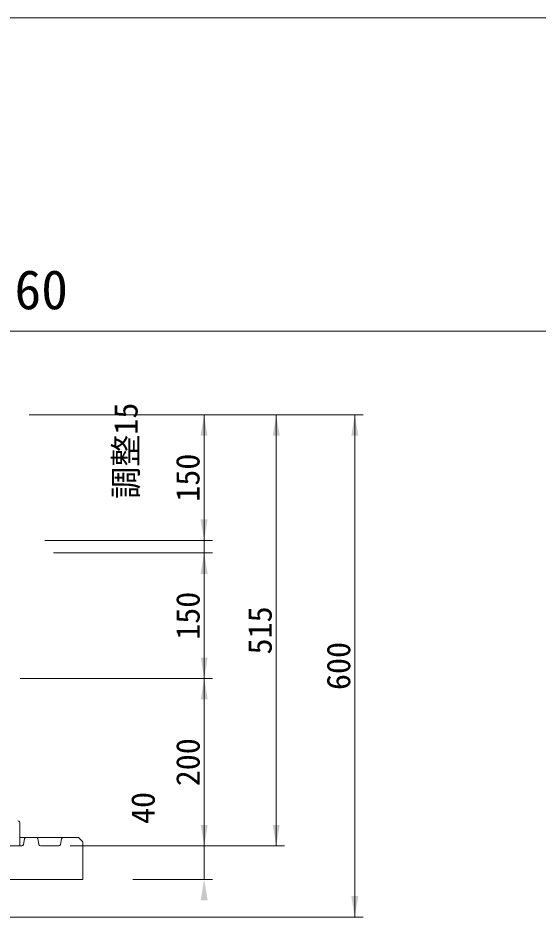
# Model space of a CAD drawing. Units: millimetres, scale not verified. Extents: x -6861 to 6861, y -3554 to 3095.
# Drawn here: x 2021 to 2642, y 2021 to 3095 of the extents above; entities that cross this region are included whole.
import ezdxf
from ezdxf.enums import TextEntityAlignment as Align

# ---------------------------------------------------------------- set-up
doc = ezdxf.new("R2010")
doc.units = ezdxf.units.MM
doc.header["$LTSCALE"] = 20
for name, color, linetype, lineweight in [('0-3_TEMP', 3, 'Continuous', 18), ('0-4_細線', 7, 'Continuous', 18), ('0-6_寸法', 1, 'Continuous', 18), ('0-9_枠線', 6, 'Continuous', 18)]:
    doc.layers.add(name, color=color, linetype=linetype, lineweight=lineweight)
doc.layers.add('0-7_注釈', color=1, linetype='Continuous')
doc.styles.add('ＭＳ ゴシック', font='')
doc.styles.get('ＭＳ ゴシック').set_extended_font_data('MS Gothic')

msp = doc.modelspace()

# ---------------------------------------------------------------- linework, layer by layer
at = {"layer": '0-3_TEMP'}
msp.add_line((1260.93, 2720.78), (6860.93, 2720.78), dxfattribs=at)
at = {"layer": '0-4_細線'}
for p, q in [((2022.8, 2132.78), (2022.8, 2105.78)), ((1822.8, 2105.78), (2025.16, 2105.78)), ((2022.8, 2115.78), (2030.44, 2115.78)), ((2028.48, 2114.17), (2027.12, 2107.38)), ((2030.44, 2115.78), (2042.16, 2115.78)), ((2030.44, 2115.78), (2092.8, 2115.78)), ((2045.48, 2107.38), (2044.12, 2114.17)), ((2069.16, 2105.78), (2047.44, 2105.78)), ((2072.48, 2114.17), (2071.12, 2107.38)), ((2097.8, 2110.78), (2092.8, 2115.78)), ((2097.8, 2110.78), (2097.8, 2065.78)), ((1547.8, 2065.78), (2097.8, 2065.78))]:
    msp.add_line(p, q, dxfattribs=at)
for centre, radius, start, end in [((2019.8, 2132.78), 3, 0, 75.571), ((2025.16, 2107.78), 2, 270, 348.691), ((2030.44, 2113.78), 2, 90, 168.691), ((2042.16, 2113.78), 2, 11.309, 90), ((2047.44, 2107.78), 2, 191.309, 270), ((2069.16, 2107.78), 2, 270, 348.691), ((2074.44, 2113.78), 2, 90, 168.691)]:
    msp.add_arc(centre, radius, start, end, dxfattribs=at)
at = {"layer": '0-6_寸法'}
for p, q in [((2033.8, 2620.78), (2338.95, 2620.78)), ((2033.8, 2620.78), (2252.74, 2620.78)), ((2033.95, 2620.78), (2432.75, 2620.78)), ((2242.89, 2065.78), (2242.89, 2620.78)), ((2328.95, 2105.78), (2328.95, 2620.78)), ((2422.75, 2020.78), (2422.75, 2620.78)), ((2052.64, 2470.78), (2252.74, 2470.78)), ((2052.64, 2470.78), (2252.74, 2470.78)), ((2062.8, 2455.78), (2252.89, 2455.78)), ((2062.8, 2455.78), (2252.74, 2455.78)), ((2023.06, 2305.78), (2252.89, 2305.78)), ((2023.06, 2305.78), (2252.89, 2305.78)), ((2082.8, 2105.78), (2252.89, 2105.78)), ((2082.8, 2105.78), (2338.95, 2105.78)), ((2082.8, 2105.78), (2252.89, 2105.78)), ((2157.8, 2065.78), (2252.89, 2065.78)), ((1882.8, 2020.78), (2432.75, 2020.78))]:
    msp.add_line(p, q, dxfattribs=at)
for points in [[(2238.57, 2595.78), (2242.74, 2620.78), (2246.9, 2595.78)], [(2324.78, 2595.78), (2328.95, 2620.78), (2333.12, 2595.78)], [(2418.59, 2595.78), (2422.75, 2620.78), (2426.92, 2595.78)], [(2238.57, 2495.78), (2242.74, 2470.78), (2246.9, 2495.78)], [(2238.57, 2495.78), (2242.74, 2470.78), (2246.9, 2495.78)], [(2238.57, 2430.78), (2242.74, 2455.78), (2246.9, 2430.78)], [(2238.72, 2430.78), (2242.89, 2455.78), (2247.06, 2430.78)], [(2238.72, 2330.78), (2242.89, 2305.78), (2247.06, 2330.78)], [(2238.72, 2280.78), (2242.89, 2305.78), (2247.06, 2280.78)], [(2238.72, 2130.78), (2242.89, 2105.78), (2247.06, 2130.78)], [(2238.72, 2130.78), (2238.72, 2130.78), (2238.72, 2130.78)], [(2238.72, 2130.78), (2242.89, 2105.78), (2247.06, 2130.78)], [(2324.78, 2130.78), (2328.95, 2105.78), (2333.12, 2130.78)], [(2238.72, 2040.78), (2242.89, 2065.78), (2247.06, 2040.78)], [(2418.59, 2045.78), (2422.75, 2020.78), (2426.92, 2045.78)]]:
    msp.add_solid(points, dxfattribs=at)
at = {"layer": '0-9_枠線'}
msp.add_line((1260.93, 3094.96), (6860.93, 3094.96), dxfattribs=at)

# ---------------------------------------------------------------- texts
at = {"layer": '0-6_寸法', "style": 'ＭＳ ゴシック'}
for s, p in [('調整15', (2171.85, 2520.29)), ('150', (2245.78, 2516.98)), ('150', (2245.93, 2351.98)), ('515', (2331.99, 2334.48)), ('600', (2425.79, 2291.98)), ('200', (2245.93, 2176.98)), ('40', (2192.3, 2131.92))]:
    msp.add_text(s, height=28.15, rotation=90, dxfattribs=at).set_placement(p, align=Align.BOTTOM_LEFT)
at = {"layer": '0-7_注釈', "style": 'ＭＳ ゴシック'}
msp.add_text('土被り h=0.60', height=46.92, dxfattribs=at).set_placement((1664.79, 2732.85), align=Align.BOTTOM_LEFT)

doc.saveas('drawing.dxf')
